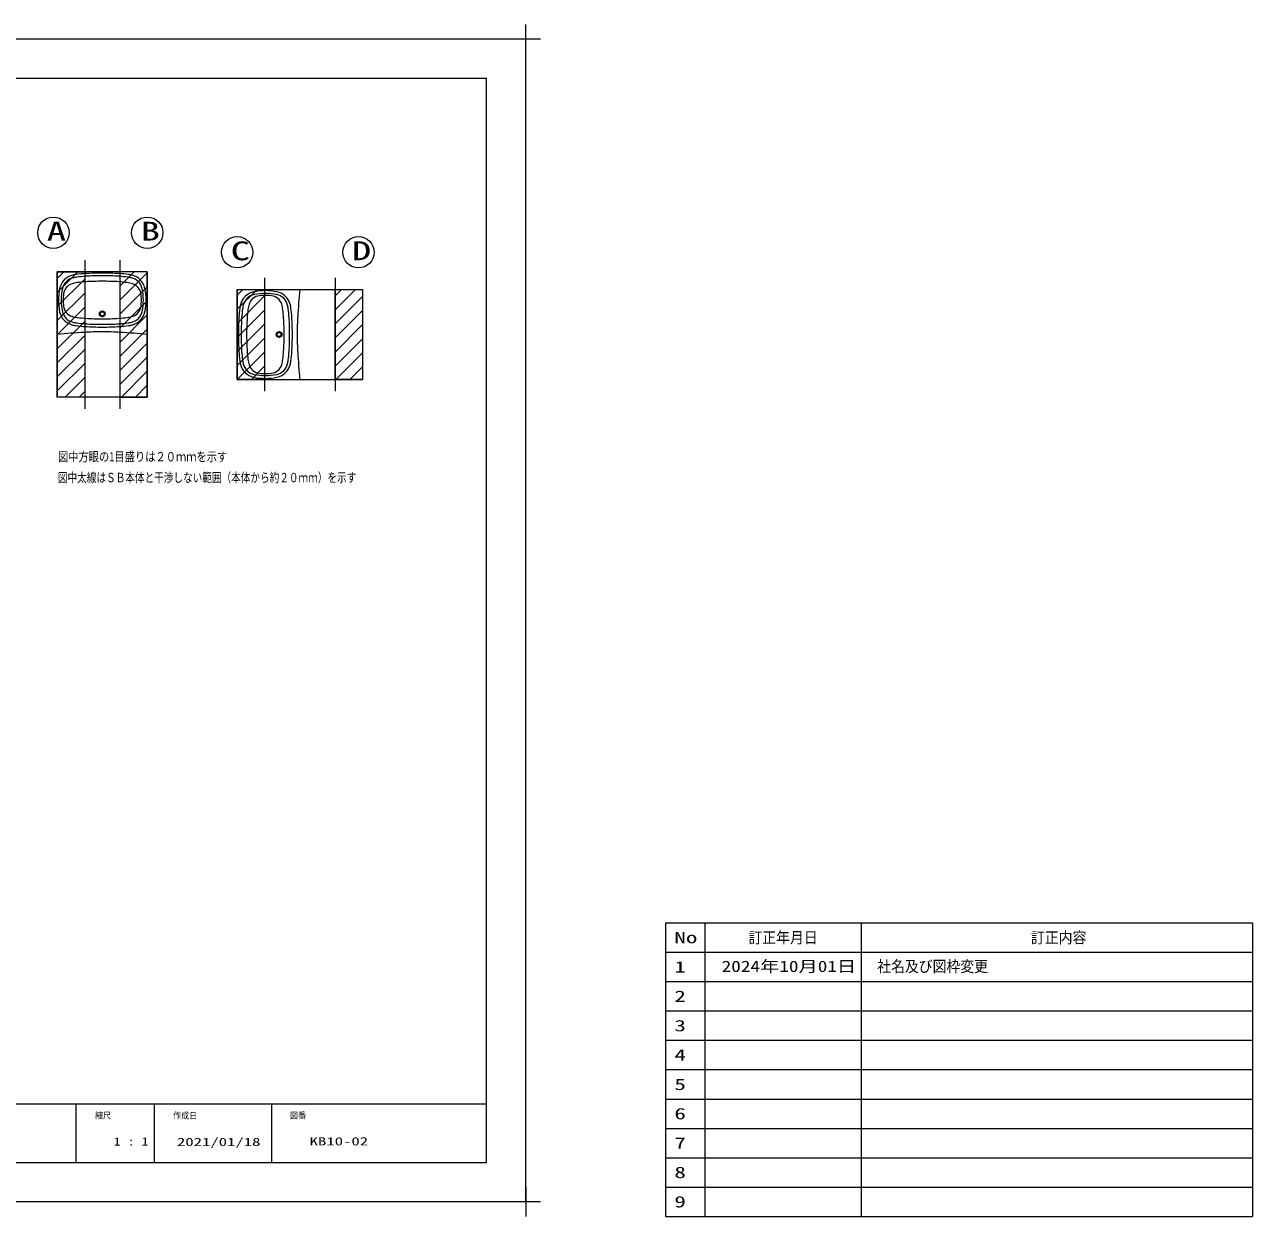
# Model space of a CAD drawing. Units: millimetres on the paper. Extents: x -305 to 305, y -152 to 152.
# Drawn here: x -9.1 to 304.8, y -152.3 to 152.3 of the extents above; entities that cross this region are included whole.
import ezdxf
from ezdxf.enums import TextEntityAlignment as Align

# ---------------------------------------------------------------- set-up
doc = ezdxf.new("R2010")
doc.units = ezdxf.units.MM
for name, color, linetype, lineweight in [('0-0_PV', 7, 'Continuous', 9), ('0-1_0', 7, 'Continuous', 9), ('0-2_1図面枠', 7, 'Continuous', 9), ('0-3_図面枠', 3, 'Continuous', 9), ('0-4_DEFPOINTS', 7, 'Continuous', 9)]:
    doc.layers.add(name, color=color, linetype=linetype, lineweight=lineweight)
doc.styles.add('ＭＳ ゴシック', font='')
doc.styles.get('ＭＳ ゴシック').set_extended_font_data('MS Gothic')

# ---------------------------------------------------------------- blocks, each defined once
blk = doc.blocks.new('グループ-6')
at = {"layer": '0-2_1図面枠'}
for p, q in [((-4200, 2895), (-4200, 3045)), ((4200, 2895), (4200, 3045)), ((-4275, 2970), (-4125, 2970)), ((4275, 2970), (4125, 2970)), ((-4200, -2895), (-4200, -3045)), ((4200, -2895), (4200, -3045)), ((-4275, -2970), (-4125, -2970)), ((4275, -2970), (4125, -2970))]:
    blk.add_line(p, q, dxfattribs=at)

msp = doc.modelspace()

# ---------------------------------------------------------------- linework, layer by layer
at = {"layer": '0-0_PV'}
for p, q in [((6.251, 92.069), (6.251, 54.069)), ((15.251, 92.069), (15.251, 54.069)), ((-0.749, 87.388), (0.932, 89.069)), ((-0.749, 83.796), (4.524, 89.069)), ((-0.749, 89.069), (-0.749, 57.069)), ((22.251, 89.069), (-0.749, 89.069)), ((15.251, 89.02), (15.3, 89.069)), ((15.251, 85.428), (18.892, 89.069)), ((15.251, 81.836), (22.251, 88.836)), ((22.251, 89.069), (22.251, 57.069)), ((-0.749, 80.204), (6.251, 87.204)), ((15.251, 78.244), (22.251, 85.244)), ((52.251, 87.569), (52.251, 58.569)), ((70.251, 87.569), (70.251, 58.569)), ((-0.749, 76.612), (6.251, 83.612)), ((15.251, 74.652), (22.251, 81.652)), ((45.251, 83.099), (46.721, 84.569)), ((45.251, 79.507), (50.313, 84.569)), ((45.251, 84.569), (77.251, 84.569)), ((45.251, 84.569), (45.251, 61.569)), ((45.251, 75.915), (52.251, 82.915)), ((70.251, 82.954), (71.866, 84.569)), ((70.251, 79.362), (75.458, 84.569)), ((70.251, 75.77), (77.251, 82.77)), ((77.251, 84.569), (77.251, 61.569)), ((-0.749, 73.02), (6.251, 80.02)), ((45.251, 72.323), (52.251, 79.323)), ((70.251, 72.178), (77.251, 79.178)), ((-0.749, 69.428), (6.251, 76.428)), ((15.251, 71.06), (22.251, 78.06)), ((45.251, 68.731), (52.251, 75.731)), ((70.251, 68.586), (77.251, 75.586)), ((-0.749, 65.836), (6.251, 72.836)), ((15.251, 67.467), (22.251, 74.467)), ((-0.749, 62.244), (6.251, 69.244)), ((15.251, 63.875), (22.251, 70.875)), ((45.251, 65.139), (52.251, 72.139)), ((70.251, 64.994), (77.251, 71.994)), ((15.251, 60.283), (22.251, 67.283)), ((45.274, 61.569), (52.251, 68.546)), ((70.418, 61.569), (77.251, 68.402)), ((-0.749, 58.652), (6.251, 65.652)), ((15.629, 57.069), (22.251, 63.691)), ((48.866, 61.569), (52.251, 64.954)), ((74.01, 61.569), (77.251, 64.81)), ((1.26, 57.069), (6.251, 62.06)), ((19.221, 57.069), (22.251, 60.099)), ((45.251, 61.569), (77.251, 61.569)), ((22.251, 57.069), (-0.749, 57.069)), ((4.853, 57.069), (6.251, 58.467))]:
    msp.add_line(p, q, dxfattribs=at)
for points in [[(6.251, 89.069), (6.251, 57.069), (-0.749, 57.069), (-0.749, 89.069)], [(22.251, 57.069), (22.251, 89.069), (15.251, 89.069), (15.251, 57.069)], [(45.251, 61.569), (45.251, 84.569), (52.251, 84.569), (52.251, 61.569)], [(70.251, 61.569), (70.251, 84.569), (77.251, 84.569), (77.251, 61.569)]]:
    msp.add_lwpolyline(points, close=True, dxfattribs=at)
for centre, radius in [((-1.749, 99.069), 4), ((22.251, 99.069), 4), ((45.251, 94.069), 4), ((76.251, 94.069), 4), ((10.751, 78.369), 0.75), ((10.751, 78.369), 0.51), ((55.951, 73.069), 0.75), ((55.951, 73.069), 0.51)]:
    msp.add_circle(centre, radius, dxfattribs=at)
for centre, radius, start, end in [((4.164, 83.953), 4.4, 102.54776, 168.32615), ((5.554, 77.706), 10.8, 97.83444, 102.54776), ((8.28, 57.893), 30.8, 93.5407, 97.83444), ((8.3, 57.994), 30, 93.50396, 97.93331), ((10.751, 17.969), 70.8, 90, 93.5407), ((10.751, 17.969), 70.1, 90, 93.50396), ((10.751, 17.969), 70.8, 86.4593, 90), ((10.751, 17.969), 70.1, 86.49604, 90), ((13.202, 57.994), 30, 82.06669, 86.49604), ((13.221, 57.893), 30.8, 82.16556, 86.4593), ((15.947, 77.706), 10.8, 77.45224, 82.16556), ((17.338, 83.953), 4.4, 11.67385, 77.45224), ((14.251, 81.869), 14.7, 168.32615, 180), ((14.251, 81.869), 14, 167.98677, 180), ((4.079, 84.034), 3.6, 103.19602, 167.98677), ((3.919, 83.062), 3.1, 106.97366, 173.41286), ((5.554, 77.706), 8.7, 97.83444, 106.97366), ((5.54, 77.803), 10, 97.93331, 103.19602), ((8.28, 57.893), 28.7, 93.5407, 97.83444), ((10.751, 17.969), 68.7, 90, 93.5407), ((10.751, 17.969), 68.7, 86.4593, 90), ((13.221, 57.893), 28.7, 82.16556, 86.4593), ((15.947, 77.706), 8.7, 73.02634, 82.16556), ((15.962, 77.803), 10, 76.80398, 82.06669), ((17.423, 84.034), 3.6, 12.01323, 76.80398), ((17.582, 83.062), 3.1, 6.58714, 73.02634), ((7.251, 81.869), 14, 0, 12.01323), ((7.251, 81.869), 14.7, 0, 11.67385), ((14.251, 81.869), 14.7, 180, 191.67385), ((14.251, 81.869), 14, 180, 192.01323), ((14.251, 81.869), 13.5, 173.41286, 180), ((14.251, 81.869), 13.5, 180, 186.58714), ((7.251, 81.869), 13.5, 0, 6.58714), ((7.251, 81.869), 13.5, 353.41286, 0), ((7.251, 81.869), 14, 347.98677, 0), ((7.251, 81.869), 14.7, 348.32615, 0), ((50.367, 79.656), 4.4, 101.67385, 167.45224), ((50.286, 79.742), 3.6, 102.01323, 166.80398), ((51.258, 79.901), 3.1, 96.58714, 163.02634), ((52.451, 69.569), 14.7, 90, 101.67385), ((52.451, 69.569), 14, 90, 102.01323), ((52.451, 69.569), 13.5, 90, 96.58714), ((52.451, 69.569), 14.7, 78.32615, 90), ((52.451, 69.569), 14, 77.98677, 90), ((52.451, 69.569), 13.5, 83.41286, 90), ((53.644, 79.901), 3.1, 16.97366, 83.41286), ((54.615, 79.742), 3.6, 13.19602, 77.98677), ((54.535, 79.656), 4.4, 12.54776, 78.32615), ((220.851, 68.569), 160.4, 174.27519, 176.75561), ((4.164, 79.785), 4.4, 191.67385, 257.45224), ((4.079, 79.705), 3.6, 192.01323, 256.80398), ((3.919, 80.676), 3.1, 186.58714, 253.02634), ((17.423, 79.705), 3.6, 283.19602, 347.98677), ((17.338, 79.785), 4.4, 282.54776, 348.32615), ((17.582, 80.676), 3.1, 286.97366, 353.41286), ((76.427, 75.54), 30.8, 172.16556, 176.4593), ((56.614, 78.266), 10.8, 167.45224, 172.16556), ((76.326, 75.52), 30, 172.06669, 176.49604), ((56.517, 78.281), 10, 166.80398, 172.06669), ((76.427, 75.54), 28.7, 172.16556, 176.4593), ((56.614, 78.266), 8.7, 163.02634, 172.16556), ((48.288, 78.266), 8.7, 7.83444, 16.97366), ((28.474, 75.54), 28.7, 3.5407, 7.83444), ((48.384, 78.281), 10, 7.93331, 13.19602), ((28.576, 75.52), 30, 3.50396, 7.93331), ((48.288, 78.266), 10.8, 7.83444, 12.54776), ((28.474, 75.54), 30.8, 3.5407, 7.83444), ((5.554, 86.032), 8.7, 253.02634, 262.16556), ((5.554, 86.032), 10.8, 257.45224, 262.16556), ((5.54, 85.936), 10, 256.80398, 262.06669), ((8.28, 105.846), 30.8, 262.16556, 266.4593), ((8.3, 105.744), 30, 262.06669, 266.49604), ((8.28, 105.846), 28.7, 262.16556, 266.4593), ((10.751, 145.769), 70.1, 266.49604, 270), ((10.751, 145.769), 68.7, 266.4593, 270), ((10.751, 145.769), 68.7, 270, 273.5407), ((10.751, 145.769), 70.1, 270, 273.50396), ((13.221, 105.846), 28.7, 273.5407, 277.83444), ((13.202, 105.744), 30, 273.50396, 277.93331), ((13.221, 105.846), 30.8, 273.5407, 277.83444), ((15.947, 86.032), 8.7, 277.83444, 286.97366), ((15.962, 85.936), 10, 277.93331, 283.19602), ((15.947, 86.032), 10.8, 277.83444, 282.54776), ((116.351, 73.069), 70.8, 176.4593, 180), ((116.351, 73.069), 70.1, 176.49604, 180), ((116.351, 73.069), 68.7, 176.4593, 180), ((-11.449, 73.069), 68.7, 0, 3.5407), ((-11.449, 73.069), 70.1, 0, 3.50396), ((-11.449, 73.069), 70.8, 0, 3.5407), ((140.577, 73.069), 80, 176.71958, 180), ((15.251, -86.531), 160.4, 93.24439, 95.72481), ((10.751, -6.257), 80, 90, 93.28042), ((10.751, 145.769), 70.8, 266.4593, 270), ((10.751, 145.769), 70.8, 270, 273.5407), ((10.751, -6.257), 80, 86.71958, 90), ((6.251, -86.531), 160.4, 84.27519, 86.75561), ((116.351, 73.069), 70.8, 180, 183.5407), ((116.351, 73.069), 70.1, 180, 183.50396), ((116.351, 73.069), 68.7, 180, 183.5407), ((-11.449, 73.069), 68.7, 356.4593, 360), ((-11.449, 73.069), 70.1, 356.49604, 0), ((-11.449, 73.069), 70.8, 356.4593, 360), ((140.577, 73.069), 80, 180, 183.28042), ((76.427, 70.599), 30.8, 183.5407, 187.83444), ((56.614, 67.873), 10.8, 187.83444, 192.54776), ((76.326, 70.619), 30, 183.50396, 187.93331), ((56.517, 67.858), 10, 187.93331, 193.19602), ((76.427, 70.599), 28.7, 183.5407, 187.83444), ((56.614, 67.873), 8.7, 187.83444, 196.97366), ((48.288, 67.873), 8.7, 343.02634, 352.16556), ((28.474, 70.599), 28.7, 352.16556, 356.4593), ((48.384, 67.858), 10, 346.80398, 352.06669), ((28.576, 70.619), 30, 352.06669, 356.49604), ((48.288, 67.873), 10.8, 347.45224, 352.16556), ((28.474, 70.599), 30.8, 352.16556, 356.4593), ((220.851, 77.569), 160.4, 183.24439, 185.72481), ((50.367, 66.482), 4.4, 192.54776, 258.32615), ((50.286, 66.397), 3.6, 193.19602, 257.98677), ((51.258, 66.238), 3.1, 196.97366, 263.41286), ((52.451, 76.569), 14, 257.98677, 270), ((52.451, 76.569), 13.5, 263.41286, 270), ((52.451, 76.569), 13.5, 270, 276.58714), ((52.451, 76.569), 14, 270, 282.01323), ((53.644, 66.238), 3.1, 276.58714, 343.02634), ((54.615, 66.397), 3.6, 282.01323, 346.80398), ((54.535, 66.482), 4.4, 281.67385, 347.45224), ((52.451, 76.569), 14.7, 258.32615, 270), ((52.451, 76.569), 14.7, 270, 281.67385)]:
    msp.add_arc(centre, radius, start, end, dxfattribs=at)
at = {"layer": '0-1_0'}
for p, q in [((154.767, -77.252), (154.767, -152.252)), ((154.767, -77.252), (304.767, -77.252)), ((154.767, -77.252), (154.767, -152.252)), ((154.767, -77.252), (304.767, -77.252)), ((164.767, -77.252), (164.767, -152.252)), ((164.767, -77.252), (164.767, -152.252)), ((204.767, -77.252), (204.767, -152.252)), ((204.767, -77.252), (204.767, -152.252)), ((304.767, -77.252), (304.767, -152.252)), ((304.767, -77.252), (304.767, -152.252)), ((154.767, -84.752), (304.767, -84.752)), ((154.767, -84.752), (304.767, -84.752)), ((154.767, -92.252), (304.767, -92.252)), ((154.767, -92.252), (304.767, -92.252)), ((154.767, -99.752), (304.767, -99.752)), ((154.767, -99.752), (304.767, -99.752)), ((154.767, -107.252), (304.767, -107.252)), ((154.767, -107.252), (304.767, -107.252)), ((154.767, -114.752), (304.767, -114.752)), ((154.767, -114.752), (304.767, -114.752)), ((154.767, -122.252), (304.767, -122.252)), ((154.767, -122.252), (304.767, -122.252)), ((3.983, -123.498), (3.983, -138.498)), ((23.983, -123.498), (23.983, -138.498)), ((53.983, -123.498), (53.983, -138.498)), ((154.767, -129.752), (304.767, -129.752)), ((154.767, -129.752), (304.767, -129.752)), ((154.767, -137.252), (304.767, -137.252)), ((154.767, -137.252), (304.767, -137.252)), ((154.767, -144.752), (304.767, -144.752)), ((154.767, -144.752), (304.767, -144.752)), ((154.767, -152.252), (304.767, -152.252)), ((154.767, -152.252), (304.767, -152.252))]:
    msp.add_line(p, q, dxfattribs=at)
at = {"layer": '0-3_図面枠'}
msp.add_line((-291.017, -123.498), (108.983, -123.498), dxfattribs=at)
msp.add_lwpolyline([(-291.017, -138.498), (108.983, -138.498), (108.983, 138.502), (-291.017, 138.502)], close=True, dxfattribs=at)
at = {"layer": '0-4_DEFPOINTS'}
for p, q in [((118.983, 148.502), (-301.017, 148.502)), ((118.983, -148.498), (118.983, 148.502)), ((118.983, -148.498), (-301.017, -148.498))]:
    msp.add_line(p, q, dxfattribs=at)

# ---------------------------------------------------------------- block references
at = {"layer": '0-2_1図面枠', "xscale": 0.05, "yscale": 0.05}
msp.add_blockref('グループ-6', (-91.017, 0.002), dxfattribs=at)
msp.add_blockref('グループ-6', (-91.017, 0.002), dxfattribs=at)

# ---------------------------------------------------------------- texts
at = {"layer": '0-0_PV', "style": 'ＭＳ ゴシック'}
for s, height, width, p in [('A', 4.811, 1.5, (-3.416, 95.617)), ('B', 4.811, 1.5, (20.584, 95.613)), ('C', 4.811, 1.5, (43.584, 90.592)), ('D', 4.811, 1.5, (74.584, 90.615)), ('図中方眼の1目盛りは２０ｍｍを示す', 2.405, 0.8, (-0.583, 39.935)), ('図中太線はＳＢ本体と干渉しない範囲（本体から約２０ｍｍ）を示す', 2.405, 0.75, (-0.589, 34.598))]:
    msp.add_text(s, height=height, dxfattribs=dict(at, width=width)).set_placement(p, align=Align.BOTTOM_LEFT)
at = {"layer": '0-2_1図面枠', "style": 'ＭＳ ゴシック'}
for s, height, width, p in [('縮尺', 1.627, 0.9, (8.896, -127.769)), ('作成日', 1.627, 0.9, (28.857, -127.788)), ('図番', 1.627, 0.9, (58.732, -127.759)), ('1 : 1', 2.092, 1.25, (13.671, -134.77)), ('2021/01/18', 2.092, 1.5, (29.842, -134.894)), ('KB10-02', 2.092, 1.5, (63.761, -134.737))]:
    msp.add_text(s, height=height, dxfattribs=dict(at, width=width)).set_placement(p, align=Align.BOTTOM_LEFT)
at = {"layer": '0-3_図面枠', "style": 'ＭＳ ゴシック'}
for s, height, width, p in [('No', 2.889, 1.5, (156.995, -83.321)), ('No', 2.889, 1.5, (156.995, -83.321)), ('訂正年月日', 2.886, 0.9, (175.924, -83.321)), ('訂正年月日', 2.886, 0.9, (175.924, -83.321)), ('訂正内容', 2.886, 0.9, (248.147, -83.321)), ('訂正内容', 2.886, 0.9, (248.147, -83.321)), ('1', 2.889, 1.5, (156.995, -90.821)), ('1', 2.889, 1.5, (156.995, -90.821)), ('2024年10月01日', 2.886, 1.25, (169.082, -90.666)), ('社名及び図枠変更', 2.886, 0.9, (208.834, -90.666)), ('2', 2.889, 1.5, (156.995, -98.321)), ('2', 2.889, 1.5, (156.995, -98.321)), ('3', 2.889, 1.5, (156.995, -105.821)), ('3', 2.889, 1.5, (156.995, -105.821)), ('4', 2.889, 1.5, (156.995, -113.321)), ('4', 2.889, 1.5, (156.995, -113.321)), ('5', 2.889, 1.5, (156.995, -120.821)), ('5', 2.889, 1.5, (156.995, -120.821)), ('6', 2.889, 1.5, (156.995, -128.321)), ('6', 2.889, 1.5, (156.995, -128.321)), ('7', 2.889, 1.5, (156.995, -135.821)), ('7', 2.889, 1.5, (156.995, -135.821)), ('8', 2.889, 1.5, (156.995, -143.321)), ('8', 2.889, 1.5, (156.995, -143.321)), ('9', 2.889, 1.5, (156.995, -150.821)), ('9', 2.889, 1.5, (156.995, -150.821))]:
    msp.add_text(s, height=height, dxfattribs=dict(at, width=width)).set_placement(p, align=Align.BOTTOM_LEFT)

doc.saveas('drawing.dxf')
